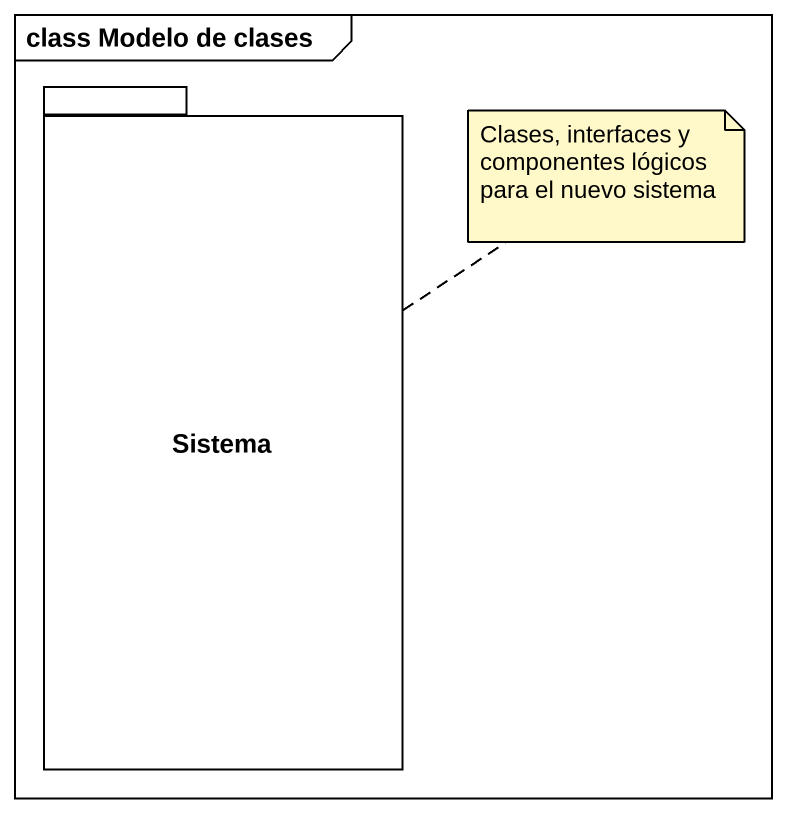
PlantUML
@startuml
mainframe class Modelo de clases
package Sistema {
}
note top of Sistema : Clases, interfaces y componentes lógicos para el nuevo sistema
@enduml
